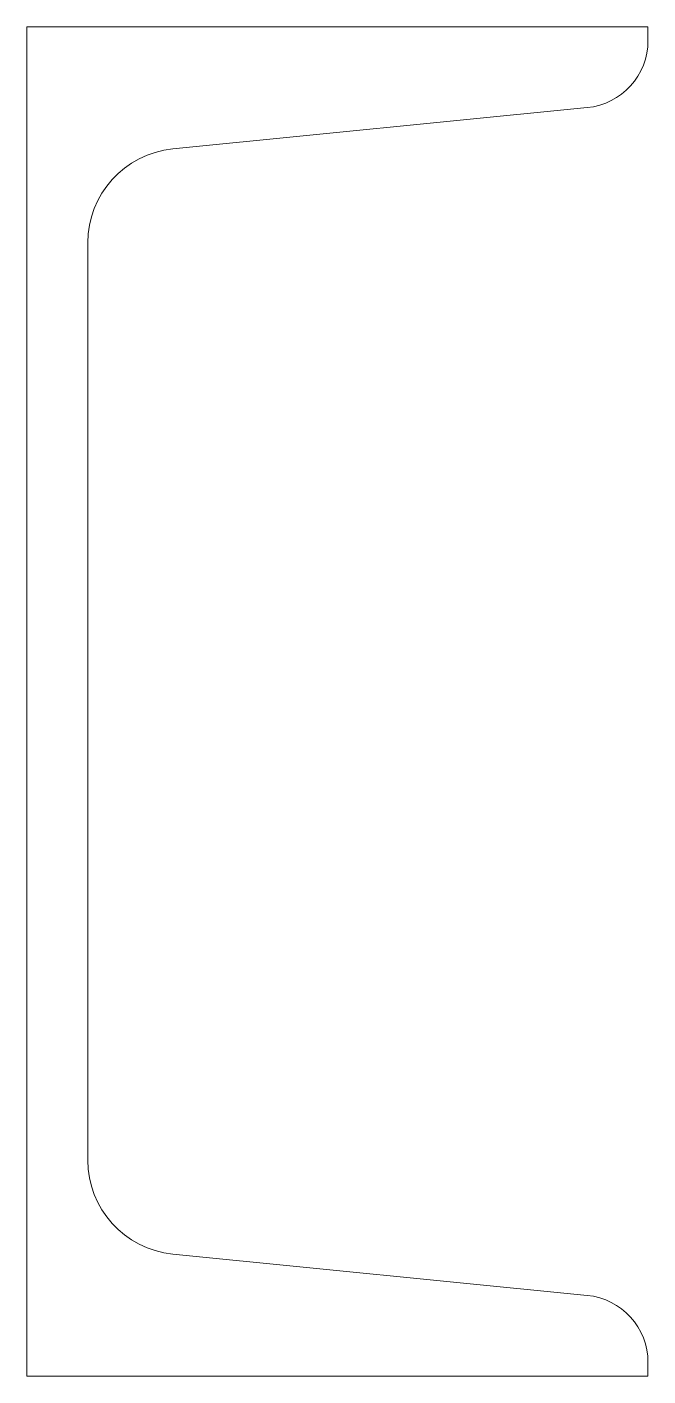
# Model space of a CAD drawing. Header units: millimetres. Extents: x 0 to 46, y 0 to 100.
import ezdxf

# ---------------------------------------------------------------- set-up
doc = ezdxf.new("R2010")
doc.units = ezdxf.units.MM
doc.header["$LTSCALE"] = 0.5
doc.layers.get('0').update_dxf_attribs({"color": 9, "lineweight": 15})

msp = doc.modelspace()

# ---------------------------------------------------------------- linework, layer by layer
at = {"ltscale": 0.5}
msp.add_lwpolyline([(41.5, 5.98, -0.38531), (46, 1), (46, 0), (0, 0), (0, 100), (46, 100), (46, 99, -0.38531), (41.5, 94.02), (10.8, 90.96, 0.38531), (4.5, 83.99), (4.5, 16.01, 0.38531), (10.8, 9.04)], format="xyb", close=True, dxfattribs=at)

doc.saveas('drawing.dxf')
